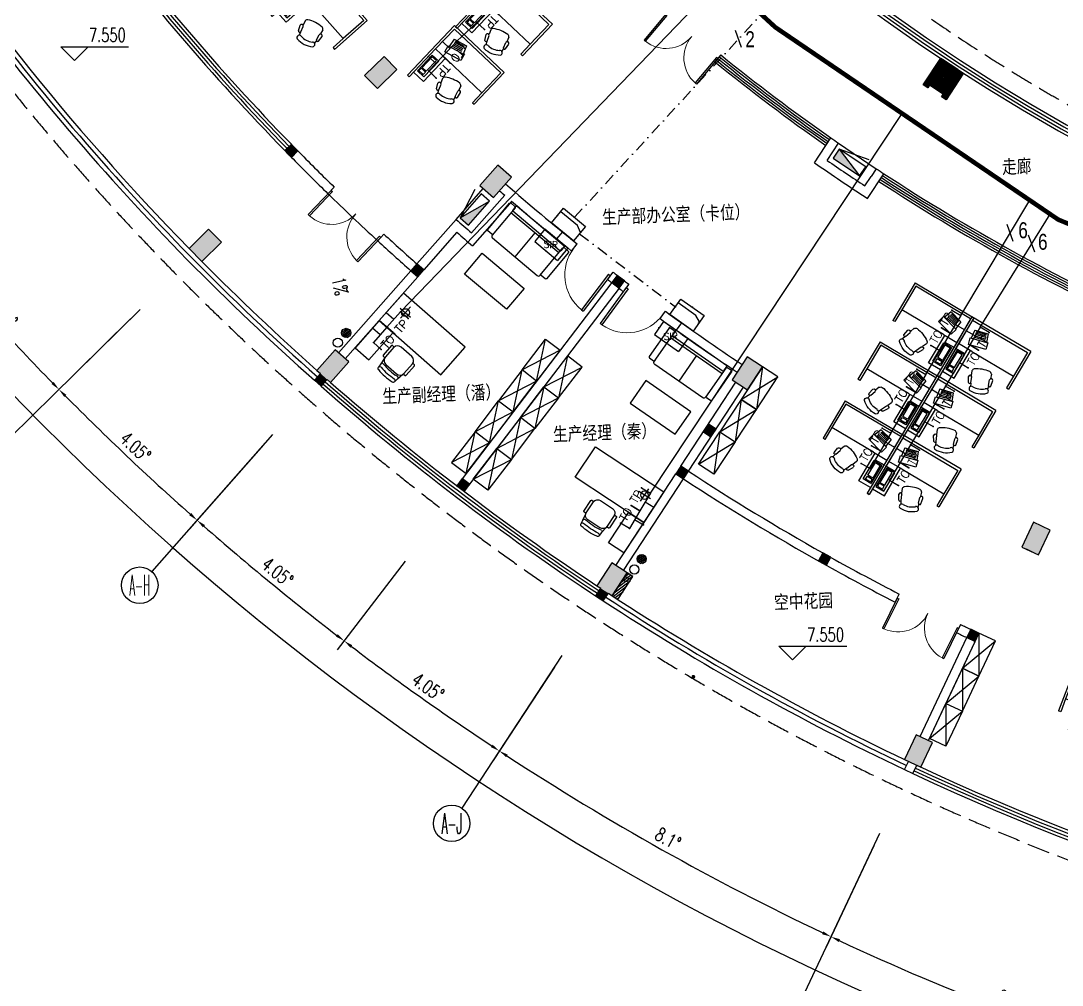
# Model space of a CAD drawing. Extents: x 13680 to 1640314, y -473492 to 65390.
# Drawn here: x 1358628 to 1381454, y -440842 to -419708 of the extents above; entities that cross this region are included whole.
import ezdxf
from ezdxf.enums import TextEntityAlignment as Align

# ---------------------------------------------------------------- set-up
doc = ezdxf.new("R2010")
doc.units = 0
doc.header["$LTSCALE"] = 1000
doc.header["$MEASUREMENT"] = 0
doc.linetypes.add('DASH', pattern=[0.35, 0.25, -0.1])
doc.linetypes.add('DASHDOT', pattern=[1, 0.5, -0.25, 0, -0.25])
for name, color, linetype in [('0-桥架', 120, 'Continuous'), ('001', 93, 'Continuous'), ('AXIS', 1, 'Continuous'), ('AXIS_TEXT', 7, 'Continuous'), ('COLUMN', 255, 'Continuous'), ('DIM-照明', 3, 'Continuous'), ('DIM_ELEV', 3, 'Continuous'), ('DIM_LEAD', 4, 'Continuous'), ('DIM_SYMB', 3, 'Continuous'), ('EQUIP-通讯', 6, 'Continuous'), ('HATCH', 8, 'Continuous'), ('LINE', 123, 'Continuous'), ('PUB_HATCH', 8, 'Continuous'), ('PUB_TEXT', 7, 'Continuous'), ('S-提资20140812', 6, 'Continuous'), ('S-消防器材提资', 2, 'Continuous'), ('TEL_TEXT', 7, 'Continuous'), ('VPIPE-雨水', 4, 'DASH'), ('WALL', 255, 'Continuous'), ('WINDOW', 2, 'Continuous'), ('WIRE-照明', 120, 'Continuous'), ('装修家具', 8, 'Continuous')]:
    doc.layers.add(name, color=color, linetype=linetype)
doc.styles.add('_HZTXT', font='txt.shx', dxfattribs={"width": 0.8, "bigfont": 'HZTXT.shx'})
doc.styles.add('_TCH_AXIS', font='COMPLEX', dxfattribs={"bigfont": 'GBCBIG'})
doc.styles.add('_TCH_DIM', font='SIMPLEX', dxfattribs={"bigfont": 'GBCBIG'})
doc.styles.add('_TCH_DIM_T3', font='SIMPLEX', dxfattribs={"width": 0.705882, "bigfont": 'GBCBIG'})
doc.styles.add('_TEL_DIM', font='SIMPLEX', dxfattribs={"width": 0.8, "height": 3.5, "bigfont": 'HZTXT'})
doc.styles.get("Standard").update_dxf_attribs({"font": 'haiwenrs.shx', "bigfont": 'hztxt.shx'})
doc.styles.add('宋体', font='', dxfattribs={"width": 0.8})
doc.styles.get('宋体').set_extended_font_data('SimSun')
doc.linetypes.add('FENCELINE1', pattern='A,0.25,-0.1,[133,ltypeshp.shx,S=0.1,R=0,X=-0.1,Y=0],-0.1,1', length=1.45)
doc.dimstyles.new('_TCH_ARROW&&100', dxfattribs={"dimtxt": 297.5, "dimasz": 200, "dimexe": 250, "dimexo": 300, "dimgap": 126.25, "dimtad": 1, "dimdec": 0, "dimzin": 0, "dimdsep": 46, "dimtxsty": '_TCH_DIM_T3', "dimcen": 0.09, "dimclrt": 7, "dimazin": 2, "dimtfac": 1, "dimtdec": 0, "dimtix": 1, "dimtmove": 2, "dimatfit": 3, "dimfxl": 1, "dimtolj": 1, "dimtzin": 0, "dimarcsym": 0})

# ---------------------------------------------------------------- blocks, each defined once
blk = doc.blocks.new('xfx-gz')
at = {"layer": 'S-消防器材提资'}
blk.add_hatch(color=8, dxfattribs=at).paths.add_polyline_path([(0, 240), (0, 0), (700, 0)])
at = {"layer": 'S-消防器材提资', "color": 8}
for p, q in [((678, 408), (0, 240)), ((0, 240), (700, 0))]:
    blk.add_line(p, q, dxfattribs=at)
blk.add_lwpolyline([(700, 0), (700, 240), (0, 240), (0, 0)], close=True, dxfattribs=at)
blk = doc.blocks.new('yg')
at = {"layer": 'VPIPE-雨水', "linetype": 'Continuous'}
for centre in [(418898, 264434), (411800, 253668)]:
    blk.add_circle(centre, 50, dxfattribs=at)
blk = doc.blocks.new('$DorLib2D$00000002')
for p, q in [((-0.5, 0), (-0.5, 0.4875)), ((-0.475, 0.4875), (-0.5, 0.4875)), ((-0.475, 0), (-0.475, 0.4875)), ((0.475, 0), (0.475, 0.4875)), ((0.475, 0.4875), (0.5, 0.4875)), ((0.5, 0), (0.5, 0.4875)), ((-0.5, 0), (-0.475, 0)), ((0.5, 0), (0.475, 0))]:
    blk.add_line(p, q)
at = {"lineweight": 13}
for centre, start, end in [((-0.4875, 0), 0, 88.53072), ((0.4875, 0), 91.46928, 180)]:
    blk.add_arc(centre, 0.4875, start, end, dxfattribs=at)
blk = doc.blocks.new('*D416')
at = {"layer": 'AXIS', "color": 0, "lineweight": -2, "transparency": 16777216}
for p, q in [((1370487, -440534), (1368624, -442126)), ((1373199, -443492), (1371453, -445211))]:
    blk.add_line(p, q, dxfattribs=at)
blk.add_arc((1413677, -403645), 59000, 220.69483, 224.35579, dxfattribs=at)
at = {"layer": 'AXIS', "color": 0, "transparency": 16777216}
for points in [[(1368919, -442137), (1368969, -442093), (1368814, -441963)], [(1371515, -444870), (1371468, -444916), (1371632, -445036)]]:
    blk.add_solid(points, dxfattribs=at)
at = {"layer": 'Defpoints', "color": 0, "transparency": 16777216}
for p in [(1413677, -403645), (1370715, -440340), (1369729, -443009), (1373413, -443282)]:
    blk.add_point(p, dxfattribs=at)
at = {"layer": 'AXIS', "color": 7, "transparency": 16777216, "insert": (1370398, -443338), "char_height": 297.5, "attachment_point": 5, "rotation": 312.5253, "style": '_TCH_DIM_T3'}
blk.add_mtext('\\A1;4.05°', dxfattribs=at)
blk = doc.blocks.new('*D417')
at = {"layer": 'AXIS', "color": 0, "lineweight": -2, "transparency": 16777216}
for p, q in [((1373199, -443492), (1371453, -445211)), ((1376115, -446252), (1374495, -448089))]:
    blk.add_line(p, q, dxfattribs=at)
blk.add_arc((1413677, -403645), 59000, 224.74423, 228.40578, dxfattribs=at)
at = {"layer": 'AXIS', "color": 0, "transparency": 16777216}
for points in [[(1371748, -445201), (1371796, -445155), (1371632, -445036)], [(1374532, -447744), (1374488, -447794), (1374660, -447902)]]:
    blk.add_solid(points, dxfattribs=at)
at = {"layer": 'Defpoints', "color": 0, "transparency": 16777216}
for p in [(1413677, -403645), (1373413, -443282), (1372618, -446015), (1376313, -446027)]:
    blk.add_point(p, dxfattribs=at)
at = {"layer": 'AXIS', "color": 7, "transparency": 16777216, "insert": (1373309, -446296), "char_height": 297.5, "attachment_point": 5, "rotation": 316.575, "style": '_TCH_DIM_T3'}
blk.add_mtext('\\A1;4.05°', dxfattribs=at)
blk = doc.blocks.new('*D418')
at = {"layer": 'AXIS', "color": 0, "lineweight": -2, "transparency": 16777216}
for p, q in [((1376115, -446252), (1374495, -448089)), ((1379218, -448798), (1377731, -450746))]:
    blk.add_line(p, q, dxfattribs=at)
blk.add_arc((1413677, -403645), 59000, 228.79422, 232.45578, dxfattribs=at)
at = {"layer": 'AXIS', "color": 0, "transparency": 16777216}
for points in [[(1374788, -448059), (1374832, -448009), (1374660, -447902)], [(1377745, -450399), (1377704, -450452), (1377883, -450547)]]:
    blk.add_solid(points, dxfattribs=at)
at = {"layer": 'Defpoints', "color": 0, "transparency": 16777216}
for p in [(1413677, -403645), (1376313, -446027), (1379400, -448560), (1375713, -448809)]:
    blk.add_point(p, dxfattribs=at)
at = {"layer": 'AXIS', "color": 7, "transparency": 16777216, "insert": (1376423, -449040), "char_height": 297.5, "attachment_point": 5, "rotation": 320.625, "style": '_TCH_DIM_T3'}
blk.add_mtext('\\A1;4.05°', dxfattribs=at)
blk = doc.blocks.new('*D419')
at = {"layer": 'AXIS', "color": 0, "lineweight": -2, "transparency": 16777216}
for p, q in [((1379218, -448798), (1377731, -450746)), ((1382493, -451119), (1381148, -453167))]:
    blk.add_line(p, q, dxfattribs=at)
blk.add_arc((1413677, -403645), 59000, 232.84422, 236.50578, dxfattribs=at)
at = {"layer": 'AXIS', "color": 0, "transparency": 16777216}
for points in [[(1378022, -450695), (1378062, -450642), (1377883, -450547)], [(1381136, -452820), (1381100, -452876), (1381285, -452958)]]:
    blk.add_solid(points, dxfattribs=at)
at = {"layer": 'Defpoints', "color": 0, "transparency": 16777216}
for p in [(1413677, -403645), (1379400, -448560), (1382658, -450868), (1378998, -451377)]:
    blk.add_point(p, dxfattribs=at)
at = {"layer": 'AXIS', "color": 7, "transparency": 16777216, "insert": (1379722, -451558), "char_height": 297.5, "attachment_point": 5, "rotation": 324.675, "style": '_TCH_DIM_T3'}
blk.add_mtext('\\A1;4.05°', dxfattribs=at)
blk = doc.blocks.new('*D420')
at = {"layer": 'AXIS', "color": 0, "lineweight": -2, "transparency": 16777216}
for p, q in [((1382493, -451119), (1381148, -453167)), ((1389493, -455039), (1388450, -457256))]:
    blk.add_line(p, q, dxfattribs=at)
blk.add_arc((1413677, -403645), 59000, 236.89422, 244.60578, dxfattribs=at)
at = {"layer": 'AXIS', "color": 0, "transparency": 16777216}
for points in [[(1381434, -453095), (1381471, -453040), (1381285, -452958)], [(1388390, -456915), (1388361, -456975), (1388556, -457030)]]:
    blk.add_solid(points, dxfattribs=at)
at = {"layer": 'Defpoints', "color": 0, "transparency": 16777216}
for p in [(1413677, -403645), (1382658, -450868), (1383644, -454429), (1389621, -454768)]:
    blk.add_point(p, dxfattribs=at)
at = {"layer": 'AXIS', "color": 7, "transparency": 16777216, "insert": (1384983, -454883), "char_height": 297.5, "attachment_point": 5, "rotation": 330.75, "style": '_TCH_DIM_T3'}
blk.add_mtext('\\A1;8.1°', dxfattribs=at)
blk = doc.blocks.new('*D421')
at = {"layer": 'AXIS', "color": 0, "lineweight": -2, "transparency": 16777216}
for p, q in [((1389493, -455039), (1388450, -457256)), ((1396976, -457934), (1396255, -460276))]:
    blk.add_line(p, q, dxfattribs=at)
blk.add_arc((1413677, -403645), 59000, 244.99422, 252.70578, dxfattribs=at)
at = {"layer": 'AXIS', "color": 0, "transparency": 16777216}
for points in [[(1388723, -457145), (1388752, -457085), (1388556, -457030)], [(1396148, -459946), (1396128, -460010), (1396329, -460037)]]:
    blk.add_solid(points, dxfattribs=at)
at = {"layer": 'Defpoints', "color": 0, "transparency": 16777216}
for p in [(1413677, -403645), (1389621, -454768), (1397064, -457648), (1391099, -458154)]:
    blk.add_point(p, dxfattribs=at)
at = {"layer": 'AXIS', "color": 7, "transparency": 16777216, "insert": (1392489, -458415), "char_height": 297.5, "attachment_point": 5, "rotation": 338.85, "style": '_TCH_DIM_T3'}
blk.add_mtext('\\A1;8.1°', dxfattribs=at)
blk = doc.blocks.new('*D424')
at = {"layer": 'AXIS', "color": 0, "lineweight": -2, "transparency": 16777216}
for p, q in [((1356877, -403645), (1353627, -403645)), ((1404792, -459746), (1404283, -462956))]:
    blk.add_line(p, q, dxfattribs=at)
blk.add_arc((1413677, -403645), 59800, 180.19165, 260.80826, dxfattribs=at)
at = {"layer": 'AXIS', "color": 0, "transparency": 16777216}
for points in [[(1353844, -403845), (1353911, -403845), (1353877, -403645)], [(1404130, -462645), (1404120, -462710), (1404322, -462709)]]:
    blk.add_solid(points, dxfattribs=at)
at = {"layer": 'Defpoints', "color": 0, "transparency": 16777216}
for p in [(1357177, -403645), (1413677, -403645), (1360395, -430794), (1404839, -459450)]:
    blk.add_point(p, dxfattribs=at)
at = {"layer": 'AXIS', "color": 7, "transparency": 16777216, "insert": (1368414, -442304), "char_height": 297.5, "attachment_point": 5, "rotation": 310.5, "style": '_TCH_DIM_T3'}
blk.add_mtext('\\A1;81°', dxfattribs=at)
blk = doc.blocks.new('*D434')
at = {"layer": 'AXIS', "color": 0, "lineweight": -2, "transparency": 16777216}
for p, q in [((1392156, -436409), (1393501, -434361)), ((1396987, -439115), (1398030, -436898))]:
    blk.add_line(p, q, dxfattribs=at)
blk.add_arc((1413677, -403645), 37000, 237.0097, 244.4903, dxfattribs=at)
at = {"layer": 'AXIS', "color": 0, "transparency": 16777216}
for points in [[(1393513, -434707), (1393549, -434652), (1393363, -434570)], [(1397757, -437008), (1397728, -437068), (1397923, -437124)]]:
    blk.add_solid(points, dxfattribs=at)
at = {"layer": 'Defpoints', "color": 0, "transparency": 16777216}
for p in [(1413677, -403645), (1394843, -435493), (1391991, -436660), (1396859, -439386)]:
    blk.add_point(p, dxfattribs=at)
at = {"layer": 'AXIS', "color": 7, "transparency": 16777216, "insert": (1395733, -435688), "char_height": 297.5, "attachment_point": 5, "rotation": 330.75, "style": '_TCH_DIM_T3'}
blk.add_mtext('\\A1;8.1°', dxfattribs=at)
blk = doc.blocks.new('*D438')
at = {"layer": 'AXIS', "color": 0, "lineweight": -2, "transparency": 16777216}
for p, q in [((1374477, -403645), (1377727, -403645)), ((1407545, -442363), (1408053, -439153))]:
    blk.add_line(p, q, dxfattribs=at)
blk.add_arc((1413677, -403645), 36200, 180.3166, 260.6833, dxfattribs=at)
at = {"layer": 'AXIS', "color": 0, "transparency": 16777216}
for points in [[(1377445, -403845), (1377511, -403845), (1377477, -403645)], [(1407822, -439335), (1407812, -439401), (1408014, -439400)]]:
    blk.add_solid(points, dxfattribs=at)
at = {"layer": 'Defpoints', "color": 0, "transparency": 16777216}
for p in [(1374177, -403645), (1413677, -403645), (1381423, -420080), (1407498, -442659)]:
    blk.add_point(p, dxfattribs=at)
at = {"layer": 'AXIS', "color": 7, "transparency": 16777216, "insert": (1386360, -426977), "char_height": 297.5, "attachment_point": 5, "rotation": 310.5, "style": '_TCH_DIM_T3'}
blk.add_mtext('\\A1;81°', dxfattribs=at)
blk = doc.blocks.new('A$C58E3357E')
at = {"layer": 'WALL'}
h = blk.add_hatch(dxfattribs=at)
h.set_pattern_fill('ANSI31', color=8, scale=15)
h.set_pattern_definition([(45, (0, 0), (-16.83798, 16.83798), [])])
h.paths.add_polyline_path([(-33851, 35032), (-33935, 35626), (-34628, 35527), (-34611, 35409), (-34542, 35419), (-34491, 35062), (-34560, 35052), (-34544, 34933)])
h.paths.add_polyline_path([(-22302, 12080), (-22723, 12508), (-23222, 12016), (-23138, 11931), (-23088, 11980), (-22836, 11724), (-22886, 11674), (-22801, 11589)])
h.paths.add_polyline_path([(-26096, 16456), (-26452, 16939), (-27015, 16523), (-26944, 16426), (-26888, 16468), (-26674, 16179), (-26730, 16137), (-26659, 16040)])
h.paths.add_polyline_path([(-16012, 6927), (-15511, 6598), (-15895, 6013), (-15995, 6079), (-15957, 6137), (-16258, 6335), (-16296, 6276), (-16396, 6342)])
h.paths.add_polyline_path([(-5588, 1946), (-5014, 1770), (-5220, 1101), (-5335, 1136), (-5314, 1203), (-5658, 1309), (-5679, 1242), (-5793, 1277)])
h.paths.add_polyline_path([(-20633, 10502), (-20183, 10105), (-20646, 9580), (-20736, 9659), (-20690, 9712), (-20960, 9950), (-21006, 9897), (-21096, 9976)])
h.paths.add_polyline_path([(-11022, 4089), (-10479, 3834), (-10777, 3200), (-10885, 3252), (-10856, 3315), (-11181, 3468), (-11211, 3405), (-11320, 3456)])
h.paths.add_polyline_path([(-30560, 23957), (-30807, 24504), (-31445, 24216), (-31395, 24107), (-31331, 24136), (-31183, 23807), (-31247, 23779), (-31198, 23669)])
h.paths.add_polyline_path([(-27751, 18834), (-28073, 19341), (-28664, 18966), (-28600, 18865), (-28541, 18902), (-28348, 18598), (-28407, 18561), (-28342, 18459)])
h.paths.add_polyline_path([(-32583, 29330), (-32751, 29906), (-33423, 29711), (-33389, 29595), (-33322, 29615), (-33222, 29269), (-33289, 29250), (-33255, 29135)])
at = {"layer": 'WALL', "color": 2}
blk.add_lwpolyline([(-16012, 6927), (-15511, 6598), (-15895, 6013), (-15995, 6079), (-15957, 6137), (-16258, 6335), (-16296, 6276), (-16396, 6342), (-16012, 6927)], dxfattribs=at)
blk = doc.blocks.new('A$C4CDD4A0C')
at = {"layer": '装修家具', "color": 8}
for p, q in [((1426, 1634), (1426, 1335)), ((1264, 1482), (1593, 1482)), ((222, 1146), (139, 1139)), ((371, 1167), (222, 1146)), ((386, 1218), (386, 1188)), ((682, 1234), (402, 1234)), ((685, 1173), (405, 1173)), ((682, 1172), (682, 1172)), ((697, 1188), (697, 1218)), ((260, 1116), (258, 1094)), ((288, 1056), (288, 744)), ((794, 744), (794, 1056)), ((794, 1056), (794, 1056)), ((258, 709), (259, 686)), ((139, 663), (222, 654)), ((222, 654), (371, 633)), ((386, 612), (386, 582)), ((395, 628), (682, 628)), ((402, 566), (682, 566)), ((682, 628), (682, 628)), ((697, 582), (697, 612))]:
    blk.add_line(p, q, dxfattribs=at)
for points in [[(917, 1400), (917, 1800), (117, 1800), (117, 1400)], [(1717, 0), (1717, 1800), (917, 1800), (917, 0)]]:
    blk.add_lwpolyline(points, close=True, dxfattribs=at)
blk.add_circle((1425, 1482), 86.5, dxfattribs=at)
for centre, radius, start, end in [((230, 1117), 30.1, 357.8693, 100.843), ((405, 1056), 117, 90, 180), ((402, 1218), 15.6, 90, 180), ((402, 1188), 15.6, 180, 261.0411), ((682, 1218), 15.6, 0, 90), ((682, 1188), 15.6, 270, 0), ((678, 1056), 117, 0, 88.0898), ((1453, 898), 1374, 171.4477, 179.9347), ((133, 1101), 38.4, 81.1166, 176.8521), ((118, 1087), 55.7, 6.303, 68.0435), ((1455, 900), 1296, 171.4477, 188.5523), ((1539, 901), 1296, 171.4477, 188.5523), ((1453, 902), 1374, 180.0653, 188.5523), ((136, 705), 41.7, 190.1524, 273.9531), ((137, 700), 37.3, 272.6932, 11.282), ((227, 686), 32.5, 262.6639, 359.9194), ((405, 744), 117, 180, 266.9085), ((678, 744), 117, 271.9102, 0), ((402, 612), 15.6, 90, 180), ((402, 582), 15.6, 180, 270), ((682, 612), 15.6, 0, 90), ((682, 582), 15.6, 270, 0)]:
    blk.add_arc(centre, radius, start, end, dxfattribs=at)
blk = doc.blocks.new('A$C78CF44EF')
at = {"layer": '装修家具', "color": 8}
for p, q in [((2574, 1083), (1204, 1083)), ((1889, 1083), (1889, 401))]:
    blk.add_line(p, q, dxfattribs=at)
at = {"layer": '装修家具', "color": 4}
blk.add_line((2563, 1138), (1215, 1138), dxfattribs=at)
at = {"layer": '装修家具', "color": 4, "flags": 128}
for points in [[(1204, 478, -0.414214), (1182, 456), (1071, 456, -0.414216), (1049, 478), (1049, 1226, -0.198904), (1056, 1242, -0.198911), (1071, 1248), (1182, 1248, -0.414211), (1204, 1226, -0.414211)], [(1204, 1149), (1204, 1270, -0.198896), (1208, 1278, -0.198912), (1215, 1281), (2563, 1281, -0.414208), (2574, 1270), (2574, 1149)], [(1204, 1226), (1204, 445, 0.414215), (1248, 401), (2530, 401, 0.414214), (2574, 445), (2574, 1226)], [(2574, 1226, -0.414214), (2596, 1248), (2707, 1248, -0.198912), (2723, 1242, -0.198912), (2729, 1226), (2729, 478, -0.414218), (2707, 456), (2596, 456, -0.414216), (2574, 478, -0.414216)]]:
    blk.add_lwpolyline(points, format="xyb", dxfattribs=at)
at = {"layer": '装修家具', "color": 4}
blk.add_lwpolyline([(2489, -599), (1289, -599), (1289, 1), (2489, 1)], close=True, dxfattribs=at)
at = {"layer": '装修家具', "color": 8}
for centre, start, end in [((1215, 1149), 180, 270), ((2563, 1149), 270, 0)]:
    blk.add_arc(centre, 11, start, end, dxfattribs=at)
blk = doc.blocks.new('A$C44F7551D')
at = {"layer": '装修家具', "color": 8}
for p, q in [((0, 400), (850, 0)), ((850, 400), (0, 0))]:
    blk.add_line(p, q, dxfattribs=at)
blk.add_lwpolyline([(0, 400), (0, 0), (850, 0), (850, 400)], close=True, dxfattribs=at)
blk = doc.blocks.new('A$C3ECB1412')
at = {"layer": '装修家具', "color": 8}
for p, q in [((0, 1500), (0, 0)), ((0, 1500), (0, 0)), ((1500, 1500), (0, 1500)), ((0, 1500), (50, 1500)), ((50, 1444), (50, 844)), ((50, 1444), (1450, 1444)), ((1450, 1444), (1450, 844)), ((1500, 1500), (1500, 544)), ((201, 1278), (496, 1355)), ((201, 1278), (227, 1087)), ((205, 1083), (588, 1184)), ((244, 1263), (466, 1322)), ((250, 1237), (473, 1295)), ((259, 1205), (482, 1263)), ((268, 1171), (491, 1229)), ((276, 1140), (499, 1199)), ((496, 1355), (567, 1176)), ((588, 1184), (626, 1037)), ((243, 937), (205, 1083)), ((626, 1037), (243, 937)), ((50, 844), (50, 0)), ((50, 844), (50, 0)), ((390, 844), (50, 844)), ((90, 695), (90, 223)), ((289, 695), (90, 695)), ((289, 223), (289, 695)), ((350, 144), (350, 844)), ((390, 844), (1450, 844)), ((1450, 844), (1450, 544)), ((115, 670), (115, 347)), ((239, 670), (115, 670)), ((239, 347), (239, 670)), ((605, 480), (646, 383)), ((1008, 635), (1043, 536)), ((1081, 386), (1038, 507)), ((1132, 400), (1108, 527)), ((1450, 544), (1500, 544)), ((115, 347), (239, 347)), ((239, 323), (115, 323)), ((115, 323), (115, 248)), ((115, 248), (239, 248)), ((239, 248), (239, 323)), ((671, 223), (604, 333)), ((719, 246), (669, 365)), ((719, 236), (753, 168)), ((1088, 377), (1108, 304)), ((0, 0), (50, 0)), ((50, 144), (350, 144)), ((90, 223), (289, 223))]:
    blk.add_line(p, q, dxfattribs=at)
for centre, radius, start, end in [((675, 488), 70.3, 133.4994, 186.5584), ((1036, -39), 708, 96.8246, 125.3087), ((950, 594), 70.3, 35.575, 88.634), ((1074, 512), 36.8, 24.5799, 187.0599), ((639, 344), 36.8, 35.0735, 197.5535), ((691, 242), 27.9, 223.2902, 8.784), ((797, 582), 394, 270.7801, 311.3533), ((1098, 254), 51.9, 322.3317, 140.7492), ((1104, 401), 27.9, 213.3494, 358.8432), ((795, 137), 51.9, 81.3842, 259.8017), ((800, 575), 489, 268.3277, 313.8056)]:
    blk.add_arc(centre, radius, start, end, dxfattribs=at)
blk = doc.blocks.new('$DorLib2D$00000001')
for p, q in [((0.45, 0.975), (0.5, 0.975)), ((0.45, 0), (0.45, 0.975)), ((0.5, 0), (0.5, 0.975)), ((0.5, 0), (0.45, 0))]:
    blk.add_line(p, q)
at = {"lineweight": 13}
blk.add_arc((0.475, 0), 0.975, 91.4693, 180, dxfattribs=at)
blk = doc.blocks.new('$equip$00001867')
for p, q in [((-0.5, 0.499), (-0.5, 0.999)), ((0.5, 0.999), (0.5, 0.499)), ((0.5, 0.499), (-0.5, 0.499)), ((0, 0.5), (0, 0))]:
    blk.add_line(p, q)
for p in [(-0.5, 0.999), (0.5, 0.999), (-0.5, 0.499), (0, 0), (0.5, 0.499)]:
    blk.add_point(p)
at = {"color": 7, "style": '_TEL_DIM'}
blk.add_attdef('$TEXT$', text='', height=0.4, dxfattribs=at).set_placement((0, 0.999), align=Align.MIDDLE_CENTER)
at = {"color": 7, "style": '_TEL_DIM', "flags": 1}
blk.add_attdef('A', text='', height=0.00002, dxfattribs=at).set_placement((0, 0), align=Align.MIDDLE_CENTER)
blk = doc.blocks.new('$equip$00001847')
for p, q in [((-0.5, 0.499), (-0.5, 0.999)), ((0.5, 0.999), (0.5, 0.499)), ((0.5, 0.499), (-0.5, 0.499)), ((0, 0.5), (0, 0))]:
    blk.add_line(p, q)
for p in [(-0.5, 0.999), (0.5, 0.999), (-0.5, 0.499), (0, 0), (0.5, 0.499)]:
    blk.add_point(p)
at = {"color": 7, "style": '_TEL_DIM'}
blk.add_attdef('$TEXT$', text='', height=0.4, dxfattribs=at).set_placement((0, 0.999), align=Align.MIDDLE_CENTER)
at = {"color": 7, "style": '_TEL_DIM', "flags": 1}
blk.add_attdef('A', text='', height=0.00002, dxfattribs=at).set_placement((0, 0), align=Align.MIDDLE_CENTER)
blk = doc.blocks.new('$equip$00001876')
at = {"color": 0, "linetype": 'Continuous'}
blk.add_lwpolyline([(-0.625, 0.415), (0.625, 0.415), (0.625, -0.415), (-0.625, -0.415)], close=True, dxfattribs=at)
blk.add_lwpolyline([(0.625, 0.075), (0.325, 0.215), (-0.625, 0.215)], dxfattribs=at)
for p in [(-0.625, 0), (0, 0.415), (0.625, 0), (0, -0.415)]:
    blk.add_point(p)
at = {"layer": 'TEL_TEXT', "style": '_TEL_DIM', "flags": 1}
blk.add_attdef('A', text='', height=0.00002, dxfattribs=at).set_placement((0, 0), align=Align.MIDDLE_CENTER)
blk = doc.blocks.new('$equip$00001889')
for p, q in [((-0.65, 0.35), (-0.65, -0.35)), ((0.65, 0.35), (-0.65, 0.35)), ((0.65, 0.35), (0.65, -0.35)), ((-0.65, -0.35), (0.65, -0.35))]:
    blk.add_line(p, q)
for p in [(-0.65, 0), (0, 0.35), (0.65, 0), (0, -0.35)]:
    blk.add_point(p)
at = {"color": 7, "style": '_TEL_DIM'}
blk.add_attdef('$TEXT$', text='', height=0.3, dxfattribs=at).set_placement((-0.02, -0.003), align=Align.MIDDLE_CENTER)
at = {"color": 7, "style": '_TEL_DIM', "flags": 1}
blk.add_attdef('A', text='', height=0.00002, dxfattribs=at).set_placement((0, 0), align=Align.MIDDLE_CENTER)
blk = doc.blocks.new('$TelecSys$00000095')
blk.add_line((0.4, 0.4), (-0.4, -0.4))
at = {"width": 0.8}
blk.add_attdef('N', text='', height=1, dxfattribs=at).set_placement((-0.017, 1.056), align=Align.MIDDLE)
blk = doc.blocks.new('3FX')
at = {"layer": '001'}
h = blk.add_hatch(dxfattribs=at)
h.set_pattern_fill('ANSI31', color=256, scale=20, style=0)
h.set_pattern_definition([(35.9999999, (3190547.723, -1335217.16), (18.6621817, -25.6862896), [])])
edge = h.paths.add_edge_path()
edge.add_arc((1377928.4, -443796.3), 100, 0, 360)
h = blk.add_hatch(dxfattribs=at)
h.set_pattern_fill('ANSI31', color=256, scale=20, style=0)
h.set_pattern_definition([(35.9999999, (3197024.357, -1340172.793), (18.6621817, -25.6862896), [])])
edge = h.paths.add_edge_path()
edge.add_arc((1384405, -448751.9), 100, 0, 360)
at = {"layer": 'PUB_HATCH'}
for points in [[(1378332.7, -438158.4), (1378613.3, -438443.5), (1379040.9, -438022.6), (1378760.3, -437737.5)], [(1390670.8, -438305.1), (1391005.1, -438524.7), (1391334.5, -438023.2), (1391000.2, -437803.6)], [(1380858.5, -440568.5), (1381158.5, -440833.1), (1381555.3, -440383), (1381255.3, -440118.5)], [(1374484.4, -441946.7), (1374765, -442231.8), (1375192.6, -441810.9), (1374912, -441525.8)], [(1377287.4, -444619.1), (1377587.4, -444883.7), (1377984.2, -444433.6), (1377684.2, -444169.1)], [(1386388.4, -444824.4), (1386722.7, -445044), (1387052.2, -444542.5), (1386717.8, -444322.9)], [(1377512.4, -444817.5), (1377362.4, -444685.3), (1377230.2, -444835.3), (1377380.2, -444967.6)], [(1392740.4, -448489.2), (1393102.4, -448659.5), (1393357.8, -448116.6), (1392995.9, -447946.3)], [(1383423.7, -449337.8), (1383758, -449557.4), (1384087.4, -449055.9), (1383753.1, -448836.3)], [(1383674.4, -449502.5), (1383507.3, -449392.7), (1383397.5, -449559.8), (1383564.6, -449669.6)], [(1390163.6, -453144.7), (1390525.6, -453315), (1390781, -452772.1), (1390419.1, -452601.8)]]:
    blk.add_hatch(color=256, dxfattribs=at).paths.add_polyline_path(points)
at = {"layer": 'PUB_HATCH', "linetype": 'ByBlock'}
for points in [[(1376588.4, -439806.6), (1376728.7, -439949.2), (1376871.3, -439808.8), (1376731, -439666.3)], [(1379346.3, -442434.9), (1379496.4, -442567.2), (1379628.6, -442417.2), (1379478.6, -442284.9)], [(1383749.1, -442695.8), (1383909.6, -442815.2), (1384028.9, -442654.7), (1383868.4, -442535.3)], [(1385923, -446075.4), (1386034.6, -445909.4), (1385868.7, -445797.8), (1385757.1, -445963.7)], [(1385154.4, -446885.2), (1385321.5, -446995), (1385431.3, -446827.9), (1385264.2, -446718.1)], [(1380510.6, -447268.9), (1380632, -447110), (1380473, -446988.6), (1380351.6, -447147.6)], [(1388279.5, -448791.7), (1388454, -448889.5), (1388551.7, -448715), (1388377.2, -448617.2)], [(1391531.5, -450472.8), (1391712.4, -450557.9), (1391797.6, -450377), (1391616.6, -450291.8)]]:
    blk.add_hatch(color=256, dxfattribs=at).paths.add_polyline_path(points)
at = {"layer": 'WALL'}
h = blk.add_hatch(dxfattribs=at)
h.set_pattern_fill('ANSI31', color=8, scale=30, angle=-7.90499)
h.set_pattern_definition([(37.095012, (1233652.22, -438182.364), (-28.724474, 37.987435), [])])
h.paths.add_polyline_path([(1384212.2, -449137.4), (1384086.6, -449055.5), (1383759.1, -449557.7), (1383884.7, -449639.7)])
at = {"layer": '001'}
for centre in [(1377928.4, -443796.3), (1377744.7, -444011), (1384405, -448751.9), (1384243.5, -448981.4)]:
    blk.add_circle(centre, 100, dxfattribs=at)
at = {"layer": 'AXIS'}
for p, q in [((1373413.2, -443281.9), (1370562.7, -446088)), ((1376313.2, -446026.6), (1373667.9, -449027)), ((1382657.5, -450868.4), (1380461.4, -454211.7)), ((1382657.5, -450868.4), (1380461.4, -454211.7)), ((1389620.8, -454768), (1387917.7, -458387.4))]:
    blk.add_line(p, q, dxfattribs=at)
for centre in [(1373403.4, -449327.1), (1380241.8, -454546)]:
    blk.add_circle(centre, 400, dxfattribs=at)
at = {"layer": 'COLUMN'}
for p, q in [((1378760.3, -437737.5), (1378332.7, -438158.4)), ((1379040.9, -438022.6), (1378760.3, -437737.5)), ((1378613.3, -438443.5), (1379040.9, -438022.6)), ((1391000.2, -437803.6), (1390670.8, -438305.1)), ((1391334.5, -438023.2), (1391000.2, -437803.6)), ((1391005.1, -438524.7), (1391334.5, -438023.2)), ((1378332.7, -438158.4), (1378613.3, -438443.5)), ((1390670.8, -438305.1), (1391005.1, -438524.7)), ((1381255.3, -440118.5), (1380858.5, -440568.5)), ((1381555.3, -440383), (1381255.3, -440118.5)), ((1381158.5, -440833.1), (1381555.3, -440383)), ((1380858.5, -440568.5), (1381158.5, -440833.1)), ((1374912, -441525.8), (1374484.4, -441946.7)), ((1375192.6, -441810.9), (1374912, -441525.8)), ((1374765, -442231.8), (1375192.6, -441810.9)), ((1374484.4, -441946.7), (1374765, -442231.8)), ((1377684.2, -444169.1), (1377287.4, -444619.1)), ((1377984.2, -444433.6), (1377684.2, -444169.1)), ((1386717.8, -444322.9), (1386388.4, -444824.4)), ((1387052.2, -444542.5), (1386717.8, -444322.9)), ((1377287.4, -444619.1), (1377362.4, -444685.3)), ((1377587.4, -444883.7), (1377984.2, -444433.6)), ((1386722.7, -445044), (1387052.2, -444542.5)), ((1377512.4, -444817.5), (1377587.4, -444883.7)), ((1386388.4, -444824.4), (1386722.7, -445044)), ((1392995.9, -447946.3), (1392740.4, -448489.2)), ((1393357.8, -448116.6), (1392995.9, -447946.3)), ((1393102.4, -448659.5), (1393357.8, -448116.6)), ((1392740.4, -448489.2), (1393102.4, -448659.5)), ((1383753.1, -448836.3), (1383423.7, -449337.8)), ((1384087.4, -449055.9), (1383753.1, -448836.3)), ((1383758, -449557.4), (1384087.4, -449055.9)), ((1383423.7, -449337.8), (1383507.3, -449392.7)), ((1383674.4, -449502.5), (1383758, -449557.4)), ((1390419.1, -452601.8), (1390163.6, -453144.7)), ((1390781, -452772.1), (1390419.1, -452601.8)), ((1390525.6, -453315), (1390781, -452772.1)), ((1390163.6, -453144.7), (1390525.6, -453315))]:
    blk.add_line(p, q, dxfattribs=at)
at = {"layer": 'COLUMN', "linetype": 'ByBlock'}
for p, q in [((1376731, -439666.3), (1376588.4, -439806.6)), ((1376588.4, -439806.6), (1376728.7, -439949.2)), ((1376728.7, -439949.2), (1376871.3, -439808.8)), ((1376871.3, -439808.8), (1376731, -439666.3)), ((1389546.5, -440198.8), (1389436.7, -440365.9)), ((1379478.6, -442284.9), (1379346.3, -442434.9)), ((1379628.6, -442417.2), (1379478.6, -442284.9)), ((1379346.3, -442434.9), (1379496.4, -442567.2)), ((1379496.4, -442567.2), (1379628.6, -442417.2)), ((1383868.4, -442535.3), (1383749.1, -442695.8)), ((1384028.9, -442654.7), (1383868.4, -442535.3)), ((1383749.1, -442695.8), (1383909.6, -442815.2)), ((1383909.6, -442815.2), (1384028.9, -442654.7)), ((1385868.7, -445797.8), (1385757.1, -445963.7)), ((1385757.1, -445963.7), (1385923, -446075.4)), ((1385923, -446075.4), (1386034.6, -445909.4)), ((1385264.2, -446718.1), (1385154.4, -446885.2)), ((1385154.4, -446885.2), (1385321.5, -446995)), ((1385431.3, -446827.9), (1385264.2, -446718.1)), ((1385321.5, -446995), (1385431.3, -446827.9)), ((1380473, -446988.6), (1380351.6, -447147.6)), ((1380351.6, -447147.6), (1380510.6, -447268.9)), ((1380632, -447110), (1380473, -446988.6)), ((1380510.6, -447268.9), (1380632, -447110)), ((1388377.2, -448617.2), (1388279.5, -448791.7)), ((1388551.7, -448715), (1388377.2, -448617.2)), ((1388454, -448889.5), (1388551.7, -448715)), ((1388279.5, -448791.7), (1388454, -448889.5)), ((1391616.6, -450291.8), (1391531.5, -450472.8)), ((1391797.6, -450377), (1391616.6, -450291.8)), ((1391531.5, -450472.8), (1391712.4, -450557.9)), ((1391712.4, -450557.9), (1391797.6, -450377))]:
    blk.add_line(p, q, dxfattribs=at)
blk.add_lwpolyline([(1386034.6, -445909.4), (1385868.7, -445797.8)], dxfattribs=at)
at = {"layer": 'DIM_ELEV'}
for p, q in [((1371970.1, -437823.9), (1371670.1, -437523.9)), ((1371670.1, -437523.9), (1373157.1, -437523.9)), ((1371970.1, -437823.9), (1372270.1, -437523.9)), ((1387713.3, -450965.1), (1387413.3, -450665.1)), ((1387413.3, -450665.1), (1388900.4, -450665.1)), ((1387713.3, -450965.1), (1388013.3, -450665.1))]:
    blk.add_line(p, q, dxfattribs=at)
at = {"layer": 'DIM_LEAD', "const_width": 40}
blk.add_lwpolyline([(1385555.6, -451319.8, 1), (1385523.5, -451343.5, 1)], format="xyb", close=True, dxfattribs=at)
at = {"layer": 'DIM_SYMB'}
blk.add_lwpolyline([(1377424.6, -442275.9, 0, 0, 0), (1377591.4, -443031.3, 80, 0, 0), (1377656.1, -443324.2, 0, 0, 0)], format="xyseb", dxfattribs=at)
at = {"layer": 'LINE', "linetype": 'DASH', "ltscale": 2}
for radius, start, end in [(55400, 179.17262, 261.82632), (40400, 178.86539, 262.13356)]:
    blk.add_arc((1413677.3, -403645.3), radius, start, end, dxfattribs=at)
at = {"layer": 'WALL'}
for p, q in [((1386140.2, -437706.3), (1386011.8, -437859.7)), ((1388195.5, -440069.8), (1388554.2, -439523.8)), ((1376727.8, -439663.3), (1376584.6, -439802.9)), ((1388469.9, -440016.3), (1388718.3, -439638.2)), ((1389356.9, -440851.7), (1389713.8, -440308.5)), ((1389299.5, -440574.9), (1389436.7, -440365.9)), ((1377528.8, -440746.8), (1377666.2, -440601.5)), ((1381404.1, -440781.3), (1380676.7, -441606.4)), ((1381555.4, -440912.2), (1380695.6, -441887.4)), ((1380338.4, -441309.7), (1379478.7, -442284.8)), ((1378755.7, -441632.7), (1378618.2, -441777.9)), ((1380356.1, -441592), (1379628.6, -442417.2)), ((1379346.3, -442434.9), (1377759.2, -444235.2)), ((1379496.4, -442567.2), (1377909.2, -444367.5)), ((1383775.3, -442463.7), (1383654, -442622.7)), ((1384121.1, -442727.7), (1384007, -442885.2)), ((1377362.4, -444685.3), (1377230.2, -444835.3)), ((1377380.2, -444967.6), (1377230.2, -444835.3)), ((1377512.4, -444817.5), (1377380.2, -444967.6)), ((1385264.2, -446718.1), (1386472, -444879.3)), ((1385431.3, -446827.9), (1386639.2, -444989.1)), ((1385996.8, -445967.1), (1386035.3, -445908.4)), ((1383836.7, -448891.2), (1385154.4, -446885.2)), ((1384003.9, -449001), (1385321.2, -446995.6)), ((1392830.9, -448531.8), (1392830.9, -448531.8)), ((1392830.9, -448531.8), (1393011.9, -448617)), ((1393011.9, -448617), (1393011.9, -448616.9)), ((1383397.5, -449559.8), (1383507.3, -449392.7)), ((1383397.5, -449559.8), (1383564.6, -449669.6)), ((1383564.6, -449669.6), (1383674.4, -449502.5)), ((1389963.4, -449699.5), (1390052.4, -449520.4)), ((1391395.8, -450187.8), (1391306.8, -450366.9)), ((1390509.6, -452644.4), (1391531.1, -450473.6)), ((1390690.6, -452729.5), (1391712.4, -450557.9)), ((1390169, -453368.2), (1390254.1, -453187.3)), ((1390349.9, -453453.4), (1390435.1, -453272.4)), ((1390169, -453368.2), (1390349.9, -453453.4))]:
    blk.add_line(p, q, dxfattribs=at)
at = {"layer": 'WALL', "color": 8, "linetype": 'ByBlock'}
for p, q in [((1388718.3, -439638.2), (1389546.5, -440198.8)), ((1380338.4, -441309.7), (1380933.5, -440634.7))]:
    blk.add_line(p, q, dxfattribs=at)
at = {"layer": 'WALL', "linetype": 'ByBlock'}
for p, q in [((1382866.2, -442003.1), (1382991.5, -441847.1)), ((1383749.9, -442694.8), (1380351.6, -447147.6)), ((1383908.9, -442816.2), (1380510.6, -447268.9)), ((1384807.5, -443484.7), (1384924.9, -443322.8)), ((1380311, -447200.8), (1380311, -447200.9)), ((1380470, -447322.1), (1380470, -447322.2))]:
    blk.add_line(p, q, dxfattribs=at)
at = {"layer": 'WALL', "color": 2}
blk.add_lwpolyline([(1384212.2, -449137.4), (1384086.6, -449055.5), (1383759.1, -449557.7), (1383884.7, -449639.7)], close=True, dxfattribs=at)
at = {"layer": 'WALL'}
for centre, radius, start, end in [((1413677.3, -403645.3), 43800, 234.99919, 235.26091), ((1413677.3, -403645.3), 51800, 224.26861, 224.38478), ((1413677.3, -403645.3), 51600, 224.26861, 224.27342), ((1413677.3, -403645.3), 51600, 224.4955, 224.55001), ((1413677.3, -403645.3), 51600, 224.55001, 225.74213), ((1413677.3, -403645.3), 51800, 224.38478, 224.55001), ((1413677.3, -403645.3), 51800, 224.55001, 225.74534), ((1415827, -400281.7), 48441.6, 235.22136, 236.87742), ((1415827, -400281.7), 48241.6, 235.45283, 236.64062), ((1413677.3, -403645.3), 43800, 236.56919, 236.83081), ((1413677.3, -403645.3), 49000, 228.83386, 231.22663), ((1413677.3, -403645.3), 49200, 228.83291, 229.00759), ((1413677.3, -403645.3), 49200, 228.83291, 229.00759), ((1413677.3, -403645.3), 49200, 229.24051, 231.22663), ((1413677.3, -403645.3), 50300, 228.48609, 228.99868), ((1413677.3, -403645.3), 51600, 227.40776, 228.48896), ((1413677.3, -403645.3), 50500, 228.71346, 229.22403), ((1413677.3, -403645.3), 51800, 227.40454, 228.48939), ((1413677.3, -403645.3), 49000, 232.39275, 232.53184), ((1413677.3, -403645.3), 49200, 232.3938, 232.53354), ((1413677.3, -403645.3), 49200, 232.76645, 232.90629), ((1413677.3, -403645.3), 49000, 232.76402, 232.90147), ((1413677.3, -403645.3), 49200, 234.07088, 236.46709), ((1413677.3, -403645.3), 49000, 234.07088, 236.46614), ((1413677.3, -403645.3), 50500, 236.58654, 236.81346), ((1413679, -403647.3), 51600, 236.80831, 240.63629), ((1413679, -403647.3), 51800, 236.80789, 240.74734), ((1413679, -403647.3), 51600, 240.85837, 242.74965), ((1413679, -403647.3), 51800, 240.74734, 242.75287), ((1413679, -403647.3), 51600, 244.41529, 244.68637), ((1413679, -403647.3), 51800, 244.41207, 244.68681)]:
    blk.add_arc(centre, radius, start, end, dxfattribs=at)
at = {"layer": 'WINDOW'}
for centre, radius, start, end in [((1413677.3, -403645.3), 40867, 179.53315, 261.46579), ((1413677.3, -403645.3), 40800, 179.43829, 261.56064), ((1413677.3, -403645.3), 41000, 179.72053, 261.27841), ((1413677.3, -403645.3), 40933, 179.62629, 261.37265), ((1413655.8, -403663.7), 54971.6, 212.50006, 228.49994), ((1413677.3, -403645.3), 54800, 212.60911, 224.3409), ((1413677.3, -403645.3), 51733.3, 216.73261, 224.26861), ((1413677.3, -403645.3), 51666.7, 216.73261, 224.26861), ((1413677.3, -403645.3), 51600, 216.73261, 224.26861), ((1413677.3, -403645.3), 51800, 216.73261, 224.26861), ((1413677.3, -403645.3), 43800, 231.04569, 234.99919), ((1413677.3, -403645.3), 44000, 231.04123, 235.00692), ((1413677.3, -403645.3), 43800, 236.83081, 245.4883), ((1413677.3, -403645.3), 44000, 236.83022, 245.4883), ((1413677.3, -403645.3), 51800, 225.74534, 227.40454), ((1413677.3, -403645.3), 54800, 224.75912, 228.39089), ((1413677.3, -403645.3), 54867, 228.70455, 236.59545), ((1413677.3, -403645.3), 55000, 228.70455, 236.7), ((1413677.3, -403645.3), 54933, 228.70455, 236.59545), ((1413677.3, -403645.3), 54800, 228.80911, 236.49089), ((1413656.2, -403677.5), 54961.6, 236.8042, 244.70136), ((1413677.3, -403645.3), 54800, 236.90949, 244.59089), ((1413677.3, -403645.3), 54800, 244.90455, 261.20802), ((1413677.3, -403645.3), 55000, 244.90455, 261.41561), ((1413677.3, -403645.3), 54933, 244.90455, 261.34624), ((1413677.3, -403645.3), 54867, 244.90455, 261.27773)]:
    blk.add_arc(centre, radius, start, end, dxfattribs=at)
at = {"layer": 'WINDOW', "linetype": 'FENCELINE1', "ltscale": 0.5}
for centre, radius, start, end in [((1413655.8, -403663.7), 54871.6, 212.50006, 228.49994), ((1413660.5, -403680.8), 54860.8, 236.79877, 244.69568)]:
    blk.add_arc(centre, radius, start, end, dxfattribs=at)
at = {"layer": 'WINDOW', "color": 8}
for radius, start, end in [(43900, 231.04346, 235.00307), (43850, 231.04458, 235.00113), (43950, 231.04235, 235.005), (43950, 236.83081, 245.4883), (43900, 236.83081, 245.4883), (43850, 236.83081, 245.4883)]:
    blk.add_arc((1413677.3, -403645.3), radius, start, end, dxfattribs=at)
at = {"layer": 'HATCH'}
blk.add_blockref('yg', (972264.6, -702863.5), dxfattribs=at)
blk.add_blockref('yg', (972264.6, -702863.5), dxfattribs=at)
at = {"layer": 'S-提资20140812'}
for p, rotation in [((1388599.1, -439969.5), 326.4961169861123), ((1380606.1, -441433.5), 48.8446858382512)]:
    blk.add_blockref('xfx-gz', p, dxfattribs=dict(at, rotation=rotation))
at = {"layer": 'WINDOW', "linetype": 'ByBlock'}
blk.add_blockref('A$C58E3357E', (1406972.1, -444701.9), dxfattribs=at)
at = {"layer": 'WINDOW'}
for name, p, xscale, yscale, zscale, rotation in [('$DorLib2D$00000002', (1385501, -437301.5), -1499.999999999946, -1499.999999999946, -1499.999999999946, 320.0645547880623), ('$DorLib2D$00000002', (1378142.2, -441189.7), 1499.999999999994, -1500, 1499.999999999994, 316.5749429990729), ('$DorLib2D$00000001', (1383317.1, -442239.9), 1000, -1000, 1000, 322.6499999418309), ('$DorLib2D$00000001', (1384470.6, -443097.5), 1000, 1000, 1000, 144.0849975766986), ('$DorLib2D$00000002', (1390679.6, -449943.7), 1499.999999999981, -1500, 1499.999999999981, 333.5824695987994)]:
    blk.add_blockref(name, p, dxfattribs=dict(at, xscale=xscale, yscale=yscale, zscale=zscale, rotation=rotation))
at = {"layer": '装修家具', "color": 8}
for name, p, rotation in [('A$C3ECB1412', (1376270.1, -436822.1), 311.5987438628376), ('A$C3ECB1412', (1380326.3, -437086.4), 316.5501464043275), ('A$C3ECB1412', (1379270.1, -438150.8), 316.5501464043275), ('A$C4CDD4A0C', (1379399.5, -445401.4), 48.65360946783071), ('A$C3ECB1412', (1390879.6, -444731.5), 329.3387865444726), ('A$C44F7551D', (1382580.9, -445219.5), 52.59639478121057), ('A$C44F7551D', (1381782.1, -444609.9), 232.7041603744447), ('A$C44F7551D', (1386919.8, -445472.6), 56.69999994204596), ('A$C3ECB1412', (1390114.6, -446021.8), 329.3387865444726), ('A$C44F7551D', (1386453.1, -446183), 56.69999994204596), ('A$C44F7551D', (1381548.2, -446569.9), 52.59639478121107), ('A$C44F7551D', (1380752.1, -445962.3), 232.7041603744433), ('A$C3ECB1412', (1389349.7, -447312.1), 329.3387865444726), ('A$C44F7551D', (1391797.6, -451316.4), 64.8000067350459), ('A$C44F7551D', (1391435.7, -452085.5), 64.8000067350459)]:
    blk.add_blockref(name, p, dxfattribs=dict(at, rotation=rotation))
at = {"layer": '装修家具', "linetype": 'ByBlock', "rotation": 320.0552938497705}
blk.add_blockref('A$C78CF44EF', (1379918.5, -441223), dxfattribs=at)
at = {"layer": '装修家具', "color": 8, "xscale": -1}
for name, p, rotation in [('A$C3ECB1412', (1390922.6, -444757), 329.3387865444814), ('A$C44F7551D', (1381782.1, -444609.9), 232.7041603744433), ('A$C3ECB1412', (1390157.7, -446047.3), 329.3387865444814), ('A$C44F7551D', (1382580.9, -445219.5), 52.59639478120913), ('A$C44F7551D', (1380752.1, -445962.3), 232.7041603744428), ('A$C3ECB1412', (1389392.7, -447337.6), 329.3387865444784), ('A$C44F7551D', (1386453.1, -446183), 56.69999994204451), ('A$C44F7551D', (1381548.2, -446569.9), 52.59639478121048), ('A$C4CDD4A0C', (1382446.2, -447726.6), 236.6469456878231), ('A$C3ECB1412', (1394749, -453126.3), 338.9817337632778), ('A$C44F7551D', (1391435.7, -452085.5), 64.80000673504442)]:
    blk.add_blockref(name, p, dxfattribs=dict(at, rotation=rotation))
at = {"layer": '装修家具', "linetype": 'ByBlock', "xscale": -1, "rotation": 325.2452613058834}
blk.add_blockref('A$C78CF44EF', (1386540.5, -446260.2), dxfattribs=at)
at = {"layer": 'AXIS_TEXT', "style": '_TCH_AXIS'}
for s, width, p, p2 in [('A-H', 0.313433, (1373177.1, -449553.4), (1373629.7, -449553.4)), ('A-J', 0.362069, (1380015.6, -454772.3), (1380468.1, -454772.3))]:
    blk.add_text(s, height=452.55, dxfattribs=dict(at, width=width)).set_placement(p, p2, align=Align.FIT)
at = {"layer": 'PUB_TEXT', "style": '_TCH_DIM', "width": 0.705882}
for s, rotation, p in [('7.550', 360, (1372287.1, -437418.9)), ('1%', 282.45356, (1377606.2, -442611.4)), ('7.550', 360, (1388030.4, -450560.1))]:
    blk.add_text(s, height=297.5, rotation=rotation, dxfattribs=at).set_placement(p)
at = {"layer": 'PUB_TEXT', "linetype": 'ByBlock', "style": '宋体', "width": 0.8}
for s, p in [('走廊', (1392308, -440308.7)), ('生产部办公室（卡位）', (1383542, -441408.7)), ('生产副经理（潘）', (1378725.8, -445333.5)), ('生产经理（秦）', (1382466.1, -446169)), ('空中花园', (1387312.8, -449849))]:
    blk.add_text(s, height=296.2, rotation=2.1906, dxfattribs=at).set_placement(p)
at = {"layer": 'WALL', "color": 2, "style": '_HZTXT', "width": 0.8, "flags": 8}
blk.add_attdef('北', text='', height=500, rotation=8, dxfattribs=at).set_placement((1355810.2, -399276.5), align=Align.MIDDLE)
at = {"layer": 'AXIS'}
for base, p1, p2, picture, middle in [((1360395.1, -430793.9), (1357177.3, -403645.3), (1404838.7, -459449.7), '*D424', (1368414.1, -442303.7)), ((1369728.8, -443009.4), (1370714.8, -440339.6), (1373413.2, -443281.9), '*D416', (1370398.2, -443338.5)), ((1372618.5, -446014.8), (1373413.2, -443281.9), (1376313.2, -446026.6), '*D417', (1373309.5, -446295.8)), ((1381422.9, -420079.8), (1374177.3, -403645.3), (1407498.1, -442659), '*D438', (1386359.7, -426976.7)), ((1375713.4, -448808.8), (1376313.2, -446026.6), (1379399.8, -448559.7), '*D418', (1376422.6, -449040.4)), ((1378998, -451377.3), (1379399.8, -448559.7), (1382657.5, -450868.4), '*D419', (1379721.7, -451558.2)), ((1383643.9, -454429.1), (1382657.5, -450868.4), (1389620.8, -454768), '*D420', (1384983, -454882.6)), ((1391099, -458154.2), (1389620.8, -454768), (1397064, -457647.6), '*D421', (1392488.7, -458414.5)), ((1394842.8, -435492.8), (1391990.9, -436659.7), (1396859, -439386), '*D434', (1395732.7, -435687.7))]:
    dim = blk.add_angular_dim_3p(base=base, center=(1413677.3, -403645.3), p1=p1, p2=p2, dimstyle='_TCH_ARROW&&100', dxfattribs=at)
    dim.commit()
    dim.dimension.update_dxf_attribs({"geometry": picture, "text_midpoint": middle})

msp = doc.modelspace()

# ---------------------------------------------------------------- linework, layer by layer
at = {"layer": '0-桥架', "color": 120, "const_width": 100}
msp.add_lwpolyline([(1358746.931, -391060.12), (1360459.941, -398289.137), (1362881.428, -405145.902), (1368898.893, -414085.178), (1375165.781, -419849.106), (1381367.228, -424064.373), (1389639.047, -427485.607)], dxfattribs=at)
at = {"layer": 'WIRE-照明'}
for p, q in [((1366951.17, -426085.613), (1374000.991, -418777.798)), ((1368187.872, -420154.063), (1368625.162, -419742.986)), ((1372426.816, -430058.933), (1377946.82, -421739.443)), ((1379229.98, -426166.674), (1380743.768, -423640.593)), ((1379659.305, -426421.196), (1381187.274, -423942.054)), ((1370501.528, -424333.895), (1370373.271, -424488.899)), ((1373109.107, -426324.926), (1372992.186, -426488.651)), ((1378465.039, -427456.97), (1378771.015, -426940.852)), ((1379200.34, -427195.373), (1378894.364, -427711.492)), ((1377700.098, -428747.267), (1378006.074, -428231.148)), ((1378435.399, -428485.67), (1378129.423, -429001.789))]:
    msp.add_line(p, q, dxfattribs=at)
at = {"layer": 'WIRE-照明', "linetype": 'DASHDOT', "ltscale": 0.5}
for p, q in [((1370765.88, -424013.984), (1374857.382, -419565.458)), ((1370874.601, -424372.999), (1372975.154, -425974.542))]:
    msp.add_line(p, q, dxfattribs=at)

# ---------------------------------------------------------------- block references
msp.add_blockref('3FX', (-12168.458, 17249.31))
at = {"layer": 'DIM-照明'}
ref = msp.add_blockref('$TelecSys$00000095', (1374352.025, -420096.119), dxfattribs=dict(at, xscale=350, yscale=350, zscale=350, rotation=64.6178086271589))
ref.add_attrib('N', '2', dxfattribs={"layer": '0', "color": 7, "height": 350, "width": 0.8}).set_placement((1374613.059, -420109.219), align=Align.MIDDLE)
ref = msp.add_blockref('$TelecSys$00000095', (1380306.49, -424348.687), dxfattribs=dict(at, xscale=350, yscale=350, zscale=350, rotation=64.6178086271589))
ref.add_attrib('N', '6', dxfattribs={"layer": '0', "color": 7, "height": 350, "width": 0.8}).set_placement((1380596.6, -424297.987), align=Align.MIDDLE)
ref = msp.add_blockref('$TelecSys$00000095', (1380777.77, -424585.102), dxfattribs=dict(at, xscale=350, yscale=350, zscale=350, rotation=64.6178086271589))
ref.add_attrib('N', '6', dxfattribs={"layer": '0', "color": 7, "height": 350, "width": 0.8}).set_placement((1381029.069, -424551.232), align=Align.MIDDLE)
at = {"layer": 'EQUIP-通讯', "xscale": 450, "yscale": 450, "zscale": 450}
for name, p, rotation, values in [('$equip$00001867', (1368616.881, -419425.214), 226.5501464043566, {'$TEXT$': 'TP'}), ('$equip$00001847', (1367870.117, -420162.98), 226.5501464043566, {'$TEXT$': 'TO'}), ('$equip$00001867', (1367560.643, -420489.67), 226.5501464043566, {'$TEXT$': 'TP'}), ('$equip$00001867', (1379308.396, -426474.73), 59.33878654443899, {'$TEXT$': 'TP'}), ('$equip$00001847', (1379078.914, -426861.819), 59.33878654443899, {'$TEXT$': 'TO'}), ('$equip$00001867', (1378543.455, -427765.027), 59.33878654443899, {'$TEXT$': 'TP'}), ('$equip$00001847', (1378313.973, -428152.116), 59.33878654443899, {'$TEXT$': 'TO'}), ('$equip$00001867', (1377778.514, -429055.323), 59.33878654443899, {'$TEXT$': 'TP'}), ('$equip$00001847', (1377549.032, -429442.412), 59.33878654443899, {'$TEXT$': 'TO'}), ('$equip$00001867', (1372505.232, -430366.989), 59.33878654443899, {'$TEXT$': 'TP'}), ('$equip$00001847', (1372275.75, -430754.078), 59.33878654443899, {'$TEXT$': 'TO'})]:
    msp.add_blockref(name, p, dxfattribs=dict(at, rotation=rotation)).add_auto_attribs(values)
at = {"layer": 'EQUIP-通讯', "xscale": 499.9999999999026, "yscale": 499.9999999999026, "zscale": 499.9999999999026}
for p, rotation in [((1370633.704, -424173.94), 320.4321618353421), ((1373229.585, -426155.984), 324.506141666821)]:
    msp.add_blockref('$equip$00001876', p, dxfattribs=dict(at, rotation=rotation))
at = {"layer": 'EQUIP-通讯'}
ref = msp.add_blockref('$equip$00001889', (1370253.452, -424617.541), dxfattribs=dict(at, xscale=499.9999999999896, yscale=499.9999999999896, zscale=499.9999999999896, rotation=320.7286686212978))
ref.add_attrib('$TEXT$', 'SIR', dxfattribs={"layer": '0', "color": 7, "height": 150, "rotation": 357.8877531, "style": '_TEL_DIM'}).set_placement((1370244.71, -424612.427), align=Align.MIDDLE_CENTER)
ref = msp.add_blockref('$equip$00001867', (1366633.937, -426105.89), dxfattribs=dict(at, xscale=-450.0000000000001, yscale=450, zscale=450, rotation=228.5999999422836))
ref.add_attrib('$TEXT$', 'TP', dxfattribs={"layer": '0', "color": 7, "height": 180, "rotation": 48.5999999, "style": '_TEL_DIM'}).set_placement((1366971.15, -426403.183), align=Align.MIDDLE_CENTER)
ref = msp.add_blockref('$equip$00001847', (1366336.347, -426443.44), dxfattribs=dict(at, xscale=-450.0000000000001, yscale=450, zscale=450, rotation=228.5999999422836))
ref.add_attrib('$TEXT$', 'TO', dxfattribs={"layer": '0', "color": 7, "height": 180, "rotation": 48.5999999, "style": '_TEL_DIM'}).set_placement((1366673.559, -426740.733), align=Align.MIDDLE_CENTER)
ref = msp.add_blockref('$equip$00001889', (1372881.809, -426625.48), dxfattribs=dict(at, xscale=499.9999999999896, yscale=499.9999999999896, zscale=499.9999999999896, rotation=324.8026484527766))
ref.add_attrib('$TEXT$', 'SIR', dxfattribs={"layer": '0', "color": 7, "height": 150, "rotation": 1.9617329, "style": '_TEL_DIM'}).set_placement((1372872.725, -426621), align=Align.MIDDLE_CENTER)
ref = msp.add_blockref('$equip$00001867', (1379351.406, -426500.228), dxfattribs=dict(at, xscale=-450.0000000000001, yscale=449.9999999999999, zscale=450, rotation=239.3387865447222))
ref.add_attrib('$TEXT$', 'TP', dxfattribs={"layer": '0', "color": 7, "height": 180, "rotation": 59.3387866, "style": '_TEL_DIM'}).set_placement((1379738.108, -426729.481), align=Align.MIDDLE_CENTER)
ref = msp.add_blockref('$equip$00001847', (1379121.924, -426887.317), dxfattribs=dict(at, xscale=-450.0000000000001, yscale=449.9999999999999, zscale=450, rotation=239.3387865447222))
ref.add_attrib('$TEXT$', 'TO', dxfattribs={"layer": '0', "color": 7, "height": 180, "rotation": 59.3387866, "style": '_TEL_DIM'}).set_placement((1379508.626, -427116.57), align=Align.MIDDLE_CENTER)
ref = msp.add_blockref('$equip$00001867', (1378586.465, -427790.525), dxfattribs=dict(at, xscale=-450.0000000000001, yscale=449.9999999999999, zscale=450, rotation=239.3387865447222))
ref.add_attrib('$TEXT$', 'TP', dxfattribs={"layer": '0', "color": 7, "height": 180, "rotation": 59.3387866, "style": '_TEL_DIM'}).set_placement((1378973.167, -428019.778), align=Align.MIDDLE_CENTER)
ref = msp.add_blockref('$equip$00001847', (1378356.983, -428177.614), dxfattribs=dict(at, xscale=-450.0000000000001, yscale=449.9999999999999, zscale=450, rotation=239.3387865447222))
ref.add_attrib('$TEXT$', 'TO', dxfattribs={"layer": '0', "color": 7, "height": 180, "rotation": 59.3387866, "style": '_TEL_DIM'}).set_placement((1378743.685, -428406.867), align=Align.MIDDLE_CENTER)
ref = msp.add_blockref('$equip$00001867', (1377821.524, -429080.821), dxfattribs=dict(at, xscale=-450.0000000000001, yscale=449.9999999999999, zscale=450, rotation=239.3387865447222))
ref.add_attrib('$TEXT$', 'TP', dxfattribs={"layer": '0', "color": 7, "height": 180, "rotation": 59.3387866, "style": '_TEL_DIM'}).set_placement((1378208.226, -429310.074), align=Align.MIDDLE_CENTER)
ref = msp.add_blockref('$equip$00001847', (1377592.042, -429467.91), dxfattribs=dict(at, xscale=-450.0000000000001, yscale=449.9999999999999, zscale=450, rotation=239.3387865447222))
ref.add_attrib('$TEXT$', 'TO', dxfattribs={"layer": '0', "color": 7, "height": 180, "rotation": 59.3387866, "style": '_TEL_DIM'}).set_placement((1377978.744, -429697.163), align=Align.MIDDLE_CENTER)

doc.saveas('drawing.dxf')
